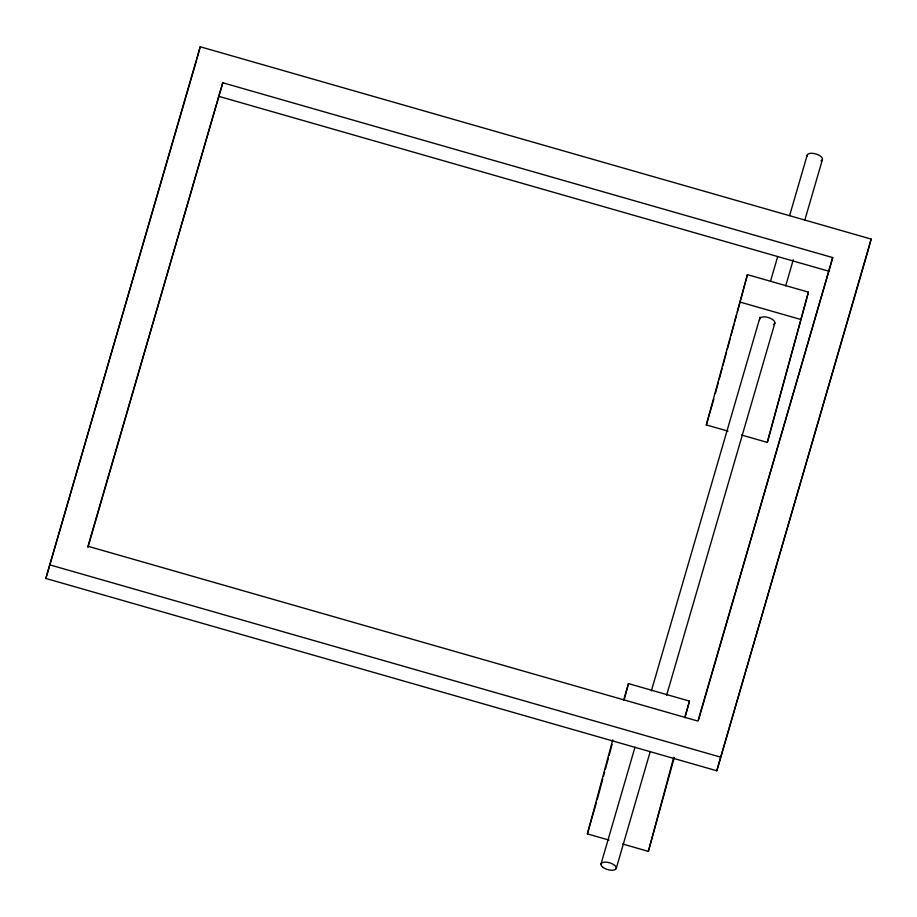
<?xml version="1.0" encoding="UTF-8"?>
<svg xmlns="http://www.w3.org/2000/svg" width="917" height="917" viewBox="0 0 917 917"><rect width="100%" height="100%" fill="white"/><g stroke="black" fill="none" stroke-linecap="round" stroke-linejoin="round"><path stroke-width="1.38" d="M45.85 578.444L200.204 46.756L871.15 239.073L867.459 252.748L716.796 770.773L45.85 578.444L196.525 60.419M196.891 59.055L200.204 46.756M87.883 547.541L222.774 82.759L832.728 257.597L698.628 719.639M609.06 840.11L587.373 833.885L612.728 739.904M596.417 802.478L587.373 833.885M597.162 799.716L602.756 778.98M603.501 776.218L604.624 772.068M605.369 769.306L608.349 758.256M609.094 755.482L612.075 744.432M624.385 698.823L628.489 683.612L689.481 701.104L685.01 717.69M728.006 431.139L706.319 424.926L747.435 274.653L808.427 292.133L767.311 442.407L741.555 435.025M715.363 393.508L718.355 382.458M719.1 379.695L722.08 368.634M722.825 365.872L726.551 352.048M727.296 349.285L730.287 338.224M731.032 335.462L734.013 324.412M734.758 321.638L736.626 314.737M737.371 311.963L747.435 274.653M622.609 843.995L648.365 851.377L673.72 757.385M674.19 757.763L648.365 851.377M767.311 442.407L808.427 292.133M716.796 770.773L871.15 239.073M222.774 82.759L87.963 546.257L697.917 721.094L832.728 257.597M623.732 699.98L628.489 683.612M706.319 424.926L713.85 399.021M601.013 864.009L634.977 747.24M651.357 690.914L760.044 317.248M770.429 281.53L777.627 256.794M789.617 215.587L807.201 155.133M616.258 868.388L650.222 751.608M666.613 695.281L774.899 322.99M785.686 285.898L793.274 259.798M804.862 219.954L822.446 159.512M684.724 717.461L689.481 701.104M219.083 96.423L829.037 271.272M739.503 301.911L800.507 319.403M49.541 564.78L720.475 757.098M807.212 156.096A7.932 3.542 16.2 0 1 816.726 154.216A7.932 3.542 16.2 0 1 820.967 160.922M759.631 319.678A7.932 3.542 16.2 0 1 769.145 317.809A7.932 3.542 16.2 0 1 773.386 324.515M602.595 867.069A7.932 3.542 16.2 0 0 615.766 869.19A7.932 3.542 16.2 0 0 607.558 862.335A7.932 3.542 16.2 0 0 602.595 867.069"/></g></svg>
